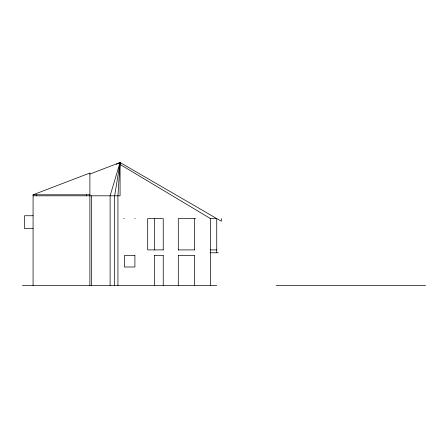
<?xml version="1.0" encoding="UTF-8"?>
<svg xmlns="http://www.w3.org/2000/svg" width="448" height="448" viewBox="0 0 448 448"><rect width="100%" height="100%" fill="white"/><g stroke="black" fill="none" stroke-linecap="round" stroke-linejoin="round"><path stroke-width="0.67" d="M89.886 174.054L120.07 162.495L117.936 195.81L117.936 285.505M221.351 218.59L221.351 221.262L120.07 162.495L114.66 195.81L114.66 285.505M116.312 164.31L120.07 162.495L110.102 195.81L110.102 285.505M33.079 285.505L33.079 194.779L89.886 173.023L89.886 285.505M33.079 194.779L89.886 194.779M33.079 195.81L120.07 195.81L120.07 162.495M33.079 215.74L24.534 215.74L24.534 228.558L33.079 228.558M123.771 218.59L124.37 218.59M134.904 218.59L135.302 218.59M195.53 218.59L178.298 218.59L178.298 249.956M210.05 218.59L216.742 218.59L216.742 252.762M163.234 249.911L147.689 249.911L147.689 218.59L163.234 218.59L163.234 249.956M178.298 249.911L194.387 249.911M210.476 249.911L216.742 249.911M210.05 252.762L218.31 252.762M154.409 255.606L163.234 255.606M178.298 255.606L194.387 255.606M22.4 285.505L216.742 285.505M276.108 285.505L425.6 285.505M120.07 164.444L210.476 218.59L210.476 285.505M194.387 218.59L194.387 249.956M194.387 255.534L194.387 285.505M178.298 255.534L178.298 285.505M163.234 255.534L163.234 285.505M154.409 218.59L154.409 249.956M154.409 255.534L154.409 285.505M91.454 195.81L91.454 285.505M86.61 194.779L86.61 195.81M36.355 194.779L36.355 195.81M134.904 255.606L124.37 255.606L124.37 266.997L134.904 266.997L134.904 255.606"/></g></svg>
